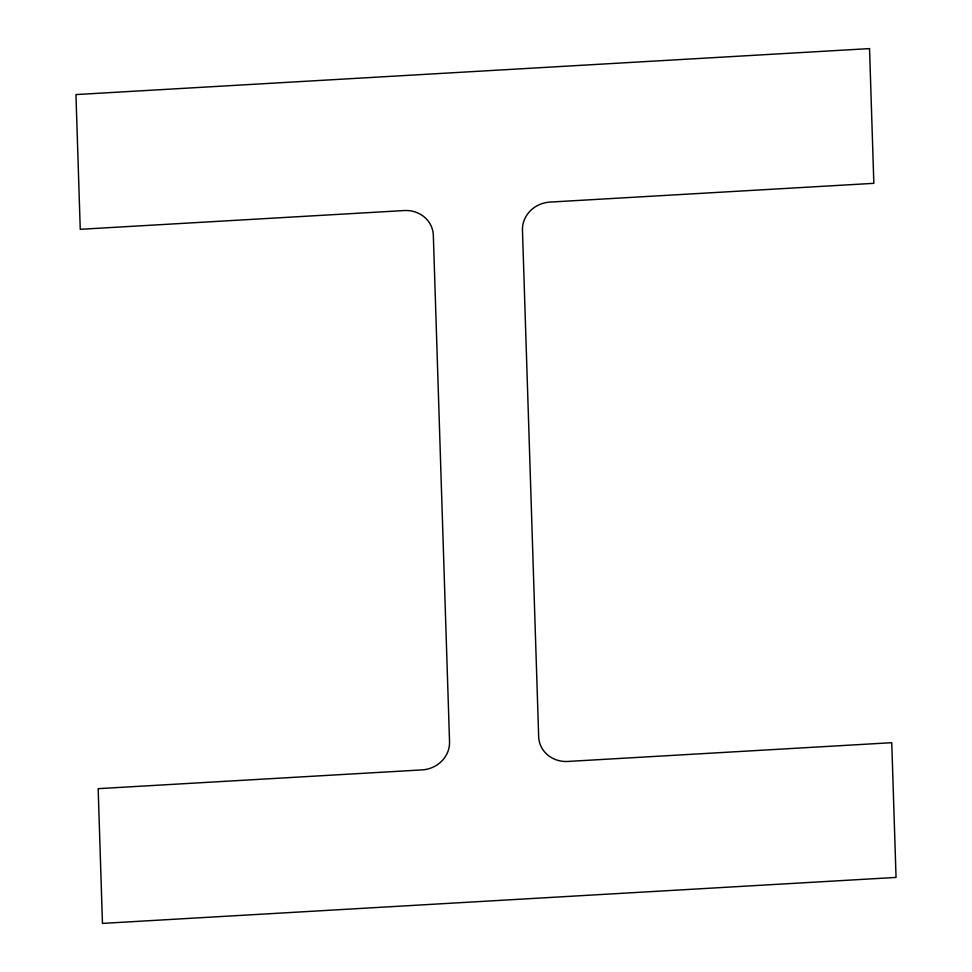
<?xml version="1.0" encoding="UTF-8"?>
<svg xmlns="http://www.w3.org/2000/svg" width="972" height="972" viewBox="0 0 972 972"><rect width="100%" height="100%" fill="white"/><g stroke="black" fill="none" stroke-linecap="round" stroke-linejoin="round"><path stroke-width="1.46" d="M869.539 48.6L75.95 94.576L80.251 229.307L404.206 210.547A28.395 26.366 -12.8 0 1 433.33 235.321L449.538 741.843A28.395 26.366 -12.8 0 1 422.103 769.897L98.16 788.669L102.461 923.4L896.05 877.424L891.749 742.693L567.794 761.453A28.395 26.366 -12.8 0 1 538.67 736.679L522.462 230.157A28.395 26.366 -12.8 0 1 549.897 202.103L873.84 183.331L869.539 48.6"/></g></svg>
